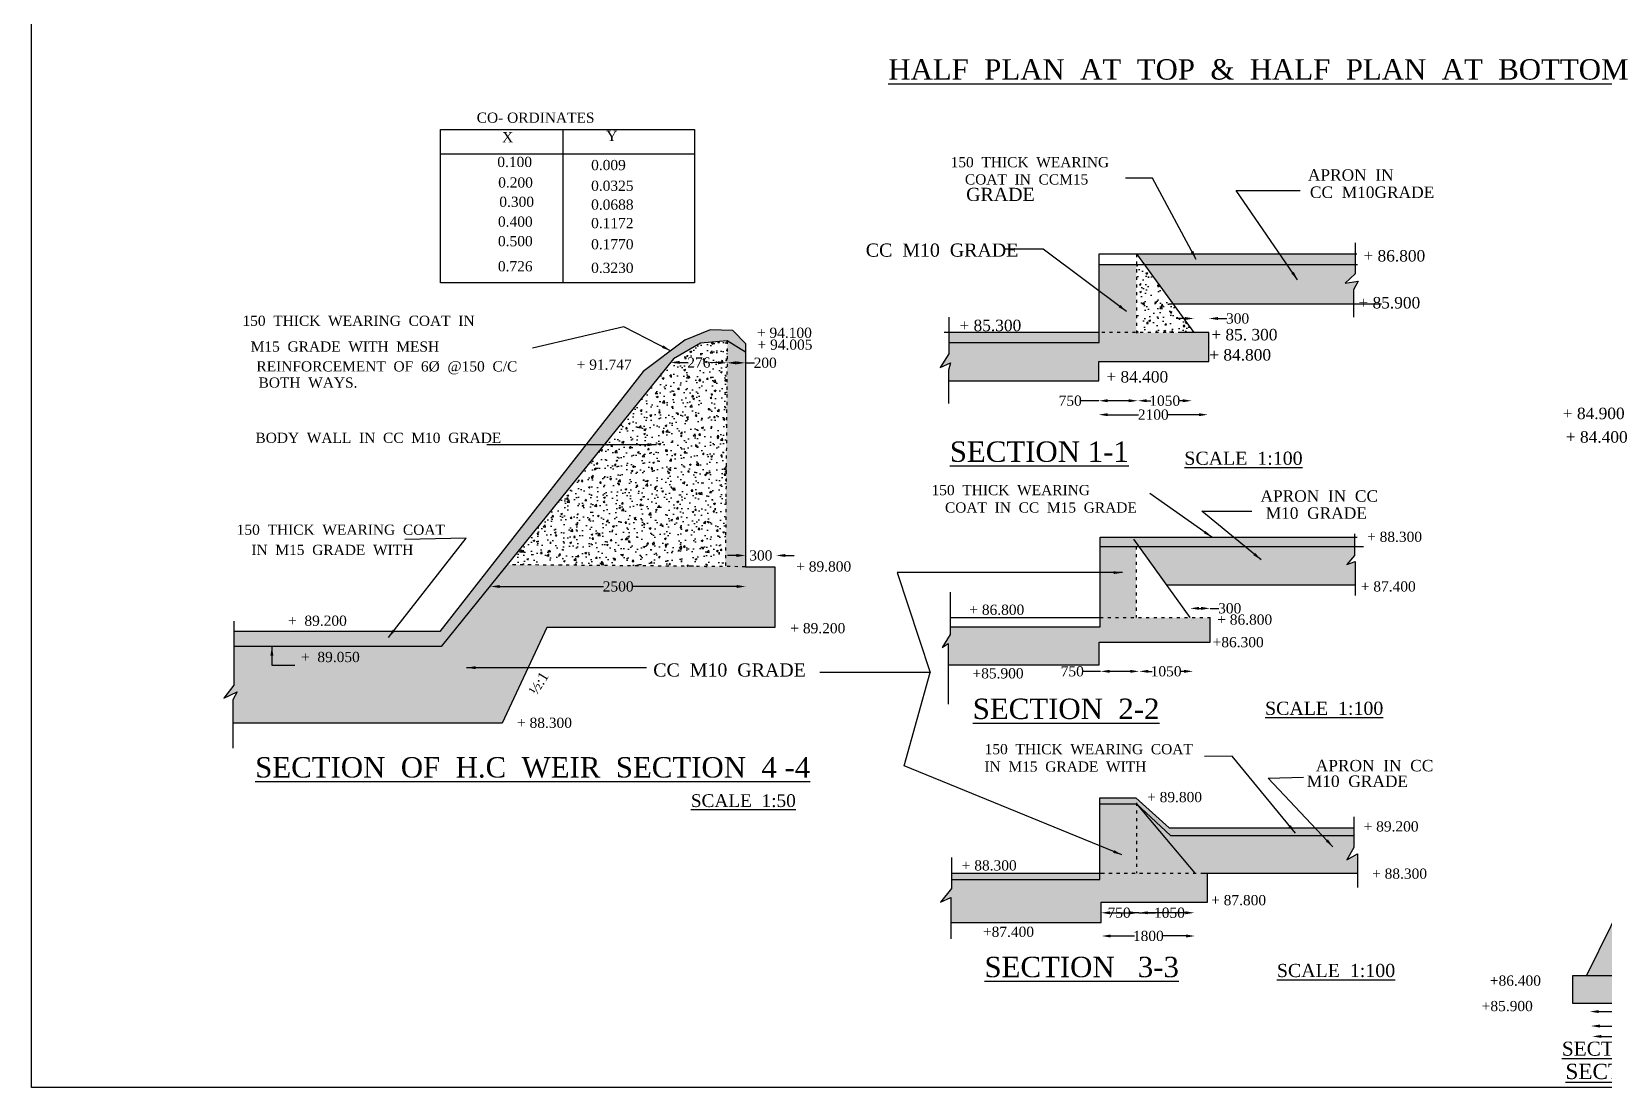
# Model space of a CAD drawing. Header units: millimetres. Extents: x 3421 to 149939, y 1434 to 109344.
# Drawn here: x 3445 to 65080, y 1434 to 42839 of the extents above; entities that cross this region are included whole.
import ezdxf

# ---------------------------------------------------------------- set-up
doc = ezdxf.new("R2010")
doc.units = ezdxf.units.MM
doc.header["$MEASUREMENT"] = 0
doc.header["$PDMODE"] = 66
doc.header["$PDSIZE"] = 170
doc.linetypes.add('ACAD_ISO03W100', pattern=[30, 12, -18])
for name, color, linetype in [('DIM', 5, 'Continuous'), ('DOT LINE', 3, 'ACAD_ISO03W100'), ('DWG. LINE', 1, 'Continuous'), ('HATCH', 2, 'Continuous'), ('TEXT', 7, 'Continuous')]:
    doc.layers.add(name, color=color, linetype=linetype)
doc.layers.add('TITLE', color=7, linetype='Continuous', lineweight=30)
doc.styles.get("Standard").update_dxf_attribs({"font": 'TIMES.TTF', "height": 400})
doc.dimstyles.get("Standard").update_dxf_attribs({"dimtxt": 400, "dimasz": 350, "dimexe": 0.18, "dimexo": 0.0625, "dimgap": 0.09, "dimtad": 0, "dimtih": 1, "dimtoh": 1, "dimdec": 1, "dimzin": 0, "dimdsep": 46, "dimtxsty": 'Standard', "dimcen": 0.09, "dimse1": 1, "dimse2": 1, "dimclrd": 5, "dimclre": 5, "dimclrt": 4, "dimadec": 0, "dimazin": 0, "dimtfac": 1, "dimtdec": 1, "dimtofl": 0, "dimtmove": 0, "dimatfit": 3, "dimfxl": 1, "dimtolj": 1, "dimtzin": 0, "dimarcsym": 0})
pattern_1 = [(50, (0, 0), (717.26, -62.752), [75, -825]), (355, (0, 0), (-138.7513, 752.192), [60, -660]), (100.4514, (59.8, -5.2), (578.5094, 689.4395), [63.74, -701.142]), (46.1842, (0, 200), (1067.241, -165.519), [112.5, -1237.5]), (96.6356, (88.9, 186.2), (934.663, 974.118), [95.61, -1051.713]), (351.1842, (0, 200), (934.662, 974.119), [90, -990]), (21, (100, 150), (596.907, -402.619), [75, -825]), (326, (100, 150), (243.3153, 725.15), [60, -660]), (71.4514, (149.74, 116.45), (840.2226, 322.5305), [63.74, -701.142]), (37.5, (0, 0), (12.15986, 332.89385), [0, -652, 0, -670, 0, -662.5]), (7.5, (0, 0), (263.0695, 394.4117), [0, -382, 0, -637, 0, -252.5]), (327.5, (-223, 0), (533.8224, -22.5549), [0, -250, 0, -780, 0, -1035]), (317.5, (-323, 0), (583.1862, 100.105), [0, -325, 0, -518, 0, -735])]

# ---------------------------------------------------------------- blocks, each defined once
blk = doc.blocks.new('*D49')
at = {"layer": 'Defpoints', "color": 0}
for p in [(21438, 21127), (31428, 21127), (31428, 21077)]:
    blk.add_point(p, dxfattribs=at)
at = {"layer": 'DIM', "color": 5, "lineweight": -2}
for p, q in [((21788, 21077), (25859, 21077)), ((31078, 21077), (27007, 21077))]:
    blk.add_line(p, q, dxfattribs=at)
at = {"layer": 'DIM', "color": 5}
for points in [[(21788, 21135), (21788, 21019), (21438, 21077)], [(31078, 21135), (31078, 21019), (31428, 21077)]]:
    blk.add_solid(points, dxfattribs=at)
at = {"layer": 'DIM', "color": 4, "insert": (26433, 21077), "char_height": 400, "attachment_point": 5}
blk.add_mtext('\\A1;2500', dxfattribs=at)
blk = doc.blocks.new('*D50')
at = {"layer": 'Defpoints', "color": 0}
for p in [(31418, 22274), (32628, 22294), (32628, 22274)]:
    blk.add_point(p, dxfattribs=at)
at = {"layer": 'DIM', "color": 5, "lineweight": -2}
for p, q in [((31068, 22294), (30718, 22294)), ((32978, 22294), (33328, 22294))]:
    blk.add_line(p, q, dxfattribs=at)
at = {"layer": 'DIM', "color": 5}
for points in [[(31068, 22352), (31068, 22236), (31418, 22294)], [(32978, 22352), (32978, 22236), (32628, 22294)]]:
    blk.add_solid(points, dxfattribs=at)
at = {"layer": 'DIM', "color": 4, "insert": (32023, 22294), "char_height": 400, "attachment_point": 5}
blk.add_mtext('\\A1;300', dxfattribs=at)
blk = doc.blocks.new('*D51')
at = {"layer": 'Defpoints', "color": 0}
for p in [(28490, 29865), (30699, 29847), (30699, 29847)]:
    blk.add_point(p, dxfattribs=at)
at = {"layer": 'DIM', "color": 5, "lineweight": -2}
for p, q in [((28840, 29862), (29169, 29860)), ((30349, 29850), (30020, 29853))]:
    blk.add_line(p, q, dxfattribs=at)
at = {"layer": 'DIM', "color": 5}
for points in [[(28841, 29921), (28840, 29804), (28490, 29865)], [(30349, 29908), (30348, 29791), (30699, 29847)]]:
    blk.add_solid(points, dxfattribs=at)
at = {"layer": 'DIM', "color": 4, "insert": (29594, 29856), "char_height": 400, "attachment_point": 5}
blk.add_mtext('\\A1;276', dxfattribs=at)
blk = doc.blocks.new('*D52')
at = {"layer": 'Defpoints', "color": 0}
for p in [(30699, 29847), (31418, 29847), (31418, 29847)]:
    blk.add_point(p, dxfattribs=at)
at = {"layer": 'DIM', "color": 5, "lineweight": -2}
for p, q in [((31049, 29847), (31068, 29847)), ((31418, 29847), (31768, 29847))]:
    blk.add_line(p, q, dxfattribs=at)
at = {"layer": 'DIM', "color": 5}
for points in [[(31049, 29905), (31049, 29788), (30699, 29847)], [(31068, 29905), (31068, 29788), (31418, 29847)]]:
    blk.add_solid(points, dxfattribs=at)
at = {"layer": 'DIM', "color": 4, "insert": (32194, 29847), "char_height": 400, "attachment_point": 5}
blk.add_mtext('\\A1;200', dxfattribs=at)
blk = doc.blocks.new('*D53')
at = {"layer": 'Defpoints', "color": 0}
for p in [(45354, 8248), (46832, 8286), (46832, 8248)]:
    blk.add_point(p, dxfattribs=at)
at = {"layer": 'DIM', "color": 5, "lineweight": -2}
for p, q in [((45704, 8286), (46482, 8286)), ((46832, 8286), (47488, 8286))]:
    blk.add_line(p, q, dxfattribs=at)
at = {"layer": 'DIM', "color": 5}
for points in [[(45704, 8344), (45704, 8227), (45354, 8286)], [(46482, 8344), (46482, 8227), (46832, 8286)]]:
    blk.add_solid(points, dxfattribs=at)
at = {"layer": 'DIM', "color": 4, "insert": (48034, 8286), "char_height": 400, "attachment_point": 5}
blk.add_mtext('\\A1;1050', dxfattribs=at)
blk = doc.blocks.new('*D54')
at = {"layer": 'Defpoints', "color": 0}
for p in [(46832, 8286), (49010, 8286), (49010, 8286)]:
    blk.add_point(p, dxfattribs=at)
at = {"layer": 'DIM', "color": 5, "lineweight": -2}
for p, q in [((46832, 8286), (46482, 8286)), ((48660, 8286), (47182, 8286))]:
    blk.add_line(p, q, dxfattribs=at)
at = {"layer": 'DIM', "color": 5}
for points in [[(47182, 8344), (47182, 8227), (46832, 8286)], [(48660, 8344), (48660, 8227), (49010, 8286)]]:
    blk.add_solid(points, dxfattribs=at)
at = {"layer": 'DIM', "color": 4, "insert": (46060, 8286), "char_height": 400, "attachment_point": 5}
blk.add_mtext('\\A1;750', dxfattribs=at)
blk = doc.blocks.new('*D55')
at = {"layer": 'Defpoints', "color": 0}
for p in [(45375, 7418), (49037, 7418), (49037, 7376)]:
    blk.add_point(p, dxfattribs=at)
at = {"layer": 'DIM', "color": 5, "lineweight": -2}
for p, q in [((45725, 7376), (46660, 7376)), ((48687, 7376), (47752, 7376))]:
    blk.add_line(p, q, dxfattribs=at)
at = {"layer": 'DIM', "color": 5}
for points in [[(45725, 7434), (45725, 7317), (45375, 7376)], [(48687, 7434), (48687, 7317), (49037, 7376)]]:
    blk.add_solid(points, dxfattribs=at)
at = {"layer": 'DIM', "color": 4, "insert": (47206, 7376), "char_height": 400, "attachment_point": 5}
blk.add_mtext('\\A1;1800', dxfattribs=at)
blk = doc.blocks.new('*D56')
at = {"layer": 'Defpoints', "color": 0}
for p in [(45334, 17738), (46849, 17751), (46849, 17738)]:
    blk.add_point(p, dxfattribs=at)
at = {"layer": 'DIM', "color": 5, "lineweight": -2}
for p, q in [((45334, 17751), (44648, 17751)), ((46499, 17751), (45684, 17751))]:
    blk.add_line(p, q, dxfattribs=at)
at = {"layer": 'DIM', "color": 5}
for points in [[(45684, 17809), (45684, 17693), (45334, 17751)], [(46499, 17809), (46499, 17693), (46849, 17751)]]:
    blk.add_solid(points, dxfattribs=at)
at = {"layer": 'DIM', "color": 4, "insert": (44226, 17751), "char_height": 400, "attachment_point": 5}
blk.add_mtext('\\A1;750', dxfattribs=at)
blk = doc.blocks.new('*D57')
at = {"layer": 'Defpoints', "color": 0}
for p in [(46849, 17751), (48958, 17751), (48958, 17751)]:
    blk.add_point(p, dxfattribs=at)
at = {"layer": 'DIM', "color": 5, "lineweight": -2}
for p, q in [((47199, 17751), (47358, 17751)), ((48608, 17751), (48449, 17751))]:
    blk.add_line(p, q, dxfattribs=at)
at = {"layer": 'DIM', "color": 5}
for points in [[(47199, 17809), (47199, 17693), (46849, 17751)], [(48608, 17809), (48608, 17693), (48958, 17751)]]:
    blk.add_solid(points, dxfattribs=at)
at = {"layer": 'DIM', "color": 4, "insert": (47903, 17751), "char_height": 400, "attachment_point": 5}
blk.add_mtext('\\A1;1050', dxfattribs=at)
blk = doc.blocks.new('*D58')
at = {"layer": 'Defpoints', "color": 0}
for p in [(48841, 19862), (49623, 20220), (49623, 19862)]:
    blk.add_point(p, dxfattribs=at)
at = {"layer": 'DIM', "color": 5, "lineweight": -2}
for p, q in [((49191, 20220), (49273, 20220)), ((49623, 20220), (49973, 20220))]:
    blk.add_line(p, q, dxfattribs=at)
at = {"layer": 'DIM', "color": 5}
for points in [[(49191, 20279), (49191, 20162), (48841, 20220)], [(49273, 20279), (49273, 20162), (49623, 20220)]]:
    blk.add_solid(points, dxfattribs=at)
at = {"layer": 'DIM', "color": 4, "insert": (50394, 20220), "char_height": 400, "attachment_point": 5}
blk.add_mtext('\\A1;300', dxfattribs=at)
blk = doc.blocks.new('*D59')
at = {"layer": 'Defpoints', "color": 0}
for p in [(46790, 28360), (45262, 28328), (46790, 28328)]:
    blk.add_point(p, dxfattribs=at)
at = {"layer": 'DIM', "color": 5, "lineweight": -2}
for p, q in [((45262, 28360), (44567, 28360)), ((46440, 28360), (45612, 28360))]:
    blk.add_line(p, q, dxfattribs=at)
at = {"layer": 'DIM', "color": 5}
for points in [[(45612, 28419), (45612, 28302), (45262, 28360)], [(46440, 28419), (46440, 28302), (46790, 28360)]]:
    blk.add_solid(points, dxfattribs=at)
at = {"layer": 'DIM', "color": 4, "insert": (44145, 28360), "char_height": 400, "attachment_point": 5}
blk.add_mtext('\\A1;750', dxfattribs=at)
blk = doc.blocks.new('*D60')
at = {"layer": 'Defpoints', "color": 0}
for p in [(46790, 28360), (48906, 28360), (48906, 28360)]:
    blk.add_point(p, dxfattribs=at)
at = {"layer": 'DIM', "color": 5, "lineweight": -2}
for p, q in [((47140, 28360), (47303, 28360)), ((48556, 28360), (48394, 28360))]:
    blk.add_line(p, q, dxfattribs=at)
at = {"layer": 'DIM', "color": 5}
for points in [[(47140, 28419), (47140, 28302), (46790, 28360)], [(48556, 28419), (48556, 28302), (48906, 28360)]]:
    blk.add_solid(points, dxfattribs=at)
at = {"layer": 'DIM', "color": 4, "insert": (47848, 28360), "char_height": 400, "attachment_point": 5}
blk.add_mtext('\\A1;1050', dxfattribs=at)
blk = doc.blocks.new('*D61')
at = {"layer": 'Defpoints', "color": 0}
for p in [(45260, 27778), (49537, 27814), (49537, 27778)]:
    blk.add_point(p, dxfattribs=at)
at = {"layer": 'DIM', "color": 5, "lineweight": -2}
for p, q in [((45610, 27814), (46824, 27814)), ((49187, 27814), (47972, 27814))]:
    blk.add_line(p, q, dxfattribs=at)
at = {"layer": 'DIM', "color": 5}
for points in [[(45610, 27872), (45610, 27756), (45260, 27814)], [(49187, 27872), (49187, 27756), (49537, 27814)]]:
    blk.add_solid(points, dxfattribs=at)
at = {"layer": 'DIM', "color": 4, "insert": (47398, 27814), "char_height": 400, "attachment_point": 5}
blk.add_mtext('\\A1;2100', dxfattribs=at)
blk = doc.blocks.new('*D62')
at = {"layer": 'Defpoints', "color": 0}
for p in [(49582, 31584), (48994, 31034), (49582, 31034)]:
    blk.add_point(p, dxfattribs=at)
at = {"layer": 'DIM', "color": 5, "lineweight": -2}
for p, q in [((48644, 31584), (48294, 31584)), ((49932, 31584), (50282, 31584))]:
    blk.add_line(p, q, dxfattribs=at)
at = {"layer": 'DIM', "color": 5}
for points in [[(48644, 31642), (48644, 31526), (48994, 31584)], [(49932, 31642), (49932, 31526), (49582, 31584)]]:
    blk.add_solid(points, dxfattribs=at)
at = {"layer": 'DIM', "color": 4, "insert": (50703, 31584), "char_height": 400, "attachment_point": 5}
blk.add_mtext('\\A1;300', dxfattribs=at)
blk = doc.blocks.new('*D71')
at = {"layer": 'Defpoints', "color": 0}
for p in [(64501, 4459), (72006, 4459), (72006, 4412)]:
    blk.add_point(p, dxfattribs=at)
at = {"layer": 'DIM', "color": 5, "lineweight": -2}
for p, q in [((64851, 4412), (67685, 4412)), ((71656, 4412), (68821, 4412))]:
    blk.add_line(p, q, dxfattribs=at)
at = {"layer": 'DIM', "color": 5}
for points in [[(64851, 4470), (64851, 4354), (64501, 4412)], [(71656, 4470), (71656, 4354), (72006, 4412)]]:
    blk.add_solid(points, dxfattribs=at)
at = {"layer": 'DIM', "color": 4, "insert": (68253, 4412), "char_height": 400, "attachment_point": 5}
blk.add_mtext('\\A1;3800', dxfattribs=at)
blk = doc.blocks.new('*D73')
at = {"layer": 'Defpoints', "color": 0}
for p in [(64547, 3845), (73214, 3846), (73214, 3845)]:
    blk.add_point(p, dxfattribs=at)
at = {"layer": 'DIM', "color": 5, "lineweight": -2}
for p, q in [((64897, 3846), (68305, 3846)), ((72864, 3846), (69456, 3846))]:
    blk.add_line(p, q, dxfattribs=at)
at = {"layer": 'DIM', "color": 5}
for points in [[(64897, 3904), (64897, 3787), (64547, 3846)], [(72864, 3904), (72864, 3787), (73214, 3846)]]:
    blk.add_solid(points, dxfattribs=at)
at = {"layer": 'DIM', "color": 4, "insert": (68881, 3846), "char_height": 400, "attachment_point": 5}
blk.add_mtext('\\A1;4900', dxfattribs=at)
blk = doc.blocks.new('*D74')
at = {"layer": 'Defpoints', "color": 0}
for p in [(64604, 3368), (74060, 3438), (74060, 3368)]:
    blk.add_point(p, dxfattribs=at)
at = {"layer": 'DIM', "color": 5, "lineweight": -2}
for p, q in [((64954, 3438), (68766, 3438)), ((73710, 3438), (69898, 3438))]:
    blk.add_line(p, q, dxfattribs=at)
at = {"layer": 'DIM', "color": 5}
for points in [[(64954, 3497), (64954, 3380), (64604, 3438)], [(73710, 3497), (73710, 3380), (74060, 3438)]]:
    blk.add_solid(points, dxfattribs=at)
at = {"layer": 'DIM', "color": 4, "insert": (69332, 3438), "char_height": 400, "attachment_point": 5}
blk.add_mtext('\\A1;5000', dxfattribs=at)

msp = doc.modelspace()

# ---------------------------------------------------------------- hatches: boundary and pattern name
at = {"layer": 'HATCH'}
h = msp.add_hatch(dxfattribs=at)
h.set_pattern_fill('AR-CONC', color=256, scale=100, style=0)
h.set_pattern_definition(pattern_1)
h.paths.add_polyline_path([(49582, 31034.5), (48405.5, 31034.5), (45292.5, 31034.5), (45273.5, 31034.5), (45273.5, 30649.5), (39387, 30649.5), (39387, 30200), (39043.5, 29668.5), (39448, 29847), (39371.5, 29553.5), (39371.5, 29142), (45263, 29142), (45263, 29901.5), (49582, 29901.5)])
h.paths.add_polyline_path([(45273.5, 31034.5), (39387, 31034.5), (39387, 30649.5), (45273.5, 30649.5)])
h.paths.add_polyline_path([(46737, 33695.5), (45273.5, 33695.5), (45273.5, 31034.5), (45292.5, 31034.5), (46737, 31034.5)])
h.paths.add_polyline_path([(55423.5, 33047.5), (54916.5, 32969.5), (55315.5, 33339), (55315.5, 33695.5), (47043.69, 33695.5), (48164.55, 32166), (55240.5, 32166), (55240.5, 32703)])
h.paths.add_polyline_path([(55315.5, 34114), (46737, 34114), (47043.69, 33695.5), (55315.5, 33695.5)])
h = msp.add_hatch(dxfattribs=at)
h.set_pattern_fill('AR-CONC', color=256, scale=100, style=0)
h.set_pattern_definition(pattern_1)
h.paths.add_polyline_path([(47043.69, 33695.5), (46737, 33695.5), (46737, 31034.5), (48500.5, 31034.5), (48993.75, 31034.5)])
h = msp.add_hatch(dxfattribs=at)
h.set_pattern_fill('AR-CONC', color=256, scale=100, style=0)
h.paths.add_polyline_path([(23633.5, 19474.5), (32570, 19474.5), (32570, 21852.5), (31417.5, 21852.5), (22086.08, 21930.78), (19495, 18720.5), (11373.5, 18720.5), (11373.5, 17209.5), (10979, 16700.5), (11510, 16947), (11340, 16629.5), (11340, 15724.5), (21882, 15724.5)])
h.paths.add_polyline_path([(28598.5, 29999.5), (29656, 30618), (30706, 30712), (31417.5, 30264), (31417.5, 30601.5), (30924.5, 31109.5), (30036.5, 31136), (29039.5, 30740), (27411.5, 29508), (19445, 19314.5), (11373.5, 19314.5), (11373.5, 18720.5), (19495, 18720.5)])
h.paths.add_polyline_path([(31417.5, 30264), (30706, 30712), (30631.74, 21859.09), (31417.5, 21852.5)], flags=17)
h = msp.add_hatch(dxfattribs=at)
h.set_pattern_fill('AR-CONC', color=256, scale=100, style=0)
h.paths.add_polyline_path([(30706, 30712), (29656, 30618), (28598.5, 29999.5), (22086.08, 21930.78), (30631.74, 21859.09)])
h = msp.add_hatch(dxfattribs=at)
h.set_pattern_fill('AR-CONC', color=256, scale=100, style=0)
h.set_pattern_definition(pattern_1)
h.paths.add_polyline_path([(45281.5, 18893.5), (49623, 18893.5), (49623, 19861.5), (45317.5, 19861.5), (45317.5, 19499), (39437.5, 19499), (39437.5, 19196.5), (39122, 18689.5), (39361.5, 18838.5), (39361.5, 18002.5), (45281.5, 18002.5)])
h.paths.add_polyline_path([(46726, 22648.5), (45317.5, 22648.5), (45317.5, 19861.5), (46726, 19861.5)])
h.paths.add_polyline_path([(55285.5, 22287.5), (55285.5, 22648.5), (46837.54, 22648.5), (47922.6, 21138.9), (55307.5, 21138.9), (55307.5, 22063), (54988, 21945)])
h.paths.add_polyline_path([(55285.5, 23013), (45317.5, 23013), (45317.5, 22648.5), (55285.5, 22648.5)])
h = msp.add_hatch(dxfattribs=at)
h.set_pattern_fill('AR-CONC', color=256, scale=100, style=0)
h.set_pattern_definition(pattern_1)
h.paths.add_polyline_path([(71994, 21303.5), (64376, 5824), (71994, 5824)])
h.paths.add_polyline_path([(73862.5, 5824), (63834.5, 5824), (63834.5, 4734), (73862.5, 4734)])
h.paths.add_polyline_path([(79178, 5794.5), (79178, 6339.5), (73155.5, 6339.5), (73155.5, 5824), (73862.5, 5824), (73862.5, 4734), (79201, 4734), (79201, 5288), (78985, 5163), (79133, 5591), (78833.5, 5375)])
h.paths.add_polyline_path([(79178, 6720.5), (73155.5, 6720.5), (73155.5, 6339.5), (79178, 6339.5)])
h.paths.add_polyline_path([(73155.5, 21303.5), (71994, 21303.5), (71994, 5824), (73155.5, 5824)])
h = msp.add_hatch(dxfattribs=at)
h.set_pattern_fill('AR-CONC', color=256, scale=100, style=0)
h.set_pattern_definition(pattern_1)
h.paths.add_polyline_path([(49529.5, 9842), (49297.5, 9842), (45364, 9842), (45301.5, 9842), (45301.5, 9587), (39490, 9587), (39490, 9233.5), (39068.5, 8703.5), (39462, 8887), (39462, 7905.5), (45354, 7905.5), (45354, 8699), (49529.5, 8699)])
h.paths.add_polyline_path([(46738, 12556.5), (45301.5, 12556.5), (45301.5, 9842), (45364, 9842), (46738, 9842)])
h.paths.add_polyline_path([(46738, 12556.5), (46738, 9842), (49033.5, 9842)])
h.paths.add_polyline_path([(55262, 10841), (55262, 11316.5), (48079, 11316.5), (46738, 12556.5), (49033.5, 9842), (49297.5, 9842), (55398, 9842), (55398, 10598.5), (54983, 10356)])
h.paths.add_polyline_path([(55262, 11610), (48019, 11610), (46718, 12791), (45301.5, 12791), (45301.5, 12556.5), (46738, 12556.5), (48079, 11316.5), (55262, 11316.5)])
h.paths.add_polyline_path([(45301.5, 9842), (39490, 9842), (39490, 9587), (45301.5, 9587)], flags=17)

# ---------------------------------------------------------------- linework, layer by layer
at = {"layer": 'DIM'}
msp.add_lwpolyline([(38659, 17704), (34329, 17704)], dxfattribs=at)
at = {"layer": 'DOT LINE', "ltscale": 10}
for points in [[(46737, 34114), (46737, 31034.5)], [(48500.5, 31034.5), (45292.5, 31034.5)], [(30706, 30712), (30631.74, 21859.09)], [(46726, 22648.5), (46726, 19861.5)], [(31417.5, 21852.5), (22086.08, 21930.78)], [(45317.5, 19861.5), (49623, 19861.5)], [(46738, 12601), (46738, 9842)], [(45364, 9842), (45364, 9842), (49297.5, 9842)]]:
    msp.add_lwpolyline(points, dxfattribs=at)
at = {"layer": 'DWG. LINE'}
for points in [[(19473, 38998.5), (29417.5, 38998.5), (29417.5, 32986.5), (19473, 32986.5)], [(48913, 19761), (48913, 19761)], [(63834.5, 5824), (73862.5, 5824), (73862.5, 4734), (63834.5, 4734)]]:
    msp.add_lwpolyline(points, close=True, dxfattribs=at)
for points in [[(24266.5, 38998.5), (24266.5, 32986.5)], [(19473, 38046), (29417.5, 38046)], [(55315.5, 34544.5), (55315.5, 33339), (54916.5, 32969.5), (55423.5, 33047.5), (55240.5, 32703), (55240.5, 31636.5)], [(39387, 30649.5), (45273.5, 30649.5), (45273.5, 34114), (55370.5, 34114)], [(46737, 34114), (48993.75, 31034.5)], [(45273.5, 33695.5), (55397, 33695.5)], [(48004, 32166), (56339.5, 32166)], [(39387, 31632), (39387, 30200), (39043.5, 29668.5), (39448, 29847), (39371.5, 29553.5), (39371.5, 28250)], [(31417.5, 30601.5), (30924.5, 31109.5), (30036.5, 31136), (29039.5, 30740), (27411.5, 29508), (19445, 19314.5), (11362.5, 19314.5)], [(45292.5, 31034.5), (39201, 31034.5)], [(39371.5, 29142), (45263, 29142), (45263, 29901.5), (49582, 29901.5), (49582, 31034.5), (48405.5, 31034.5)], [(31417.5, 30601.5), (31417.5, 21852.5), (32570, 21852.5), (32570, 19474.5), (23633.5, 19474.5), (21882, 15724.5), (11340, 15724.5)], [(31417.5, 30264), (30706, 30712), (29656, 30618), (28598.5, 29999.5), (19495, 18720.5), (11355.5, 18720.5)], [(39437.5, 19499), (45317.5, 19499), (45317.5, 23013), (55386, 23013)], [(48840.76, 19861.5), (46637, 22927.5)], [(55285.5, 23148), (55285.5, 22287.5), (54988, 21945), (55307.5, 22063), (55307.5, 20726.5)], [(45317.5, 22648.5), (55636, 22648.5)], [(47922.6, 21138.9), (55307.5, 21138.9)], [(71994, 21303.5), (64376, 5824)], [(39437.5, 20849), (39437.5, 19196.5), (39122, 18689.5), (39361.5, 18838.5), (39361.5, 16469)], [(39361.5, 18002.5), (45281.5, 18002.5), (45281.5, 18893.5), (49623, 18893.5), (49623, 19861.5)], [(39437.5, 19861.5), (45317.5, 19861.5)], [(11373.5, 19714), (11373.5, 17209.5), (10979, 16700.5), (11510, 16947), (11340, 16629.5), (11340, 14735)], [(39490, 9587), (45301.5, 9587), (45301.5, 12791), (46718, 12791), (48019, 11610), (55262, 11610)], [(45301.5, 12556.5), (46738, 12556.5), (48079, 11316.5), (55262, 11316.5)], [(46738, 12556.5), (49033.5, 9842)], [(55262, 12051.5), (55262, 10841), (54983, 10356), (55398, 10598.5), (55398, 9274.5)], [(39490, 10450.5), (39490, 9233.5), (39068.5, 8703.5), (39462, 8887), (39462, 7258.5)], [(39462, 7905.5), (45354, 7905.5), (45354, 8699), (49529.5, 8699), (49529.5, 9842)], [(39490, 9842), (45364, 9842)], [(49297.5, 9842), (55398, 9842)]]:
    msp.add_lwpolyline(points, dxfattribs=at)
at = {"layer": 'TITLE'}
for p, q in [((3444.72, 1433.67), (3444.72, 109344.2)), ((149661.14, 1433.67), (3444.72, 1433.67))]:
    msp.add_line(p, q, dxfattribs=at)

# ---------------------------------------------------------------- texts
at = {"layer": 'TEXT'}
for s, height, p in [('CO- ORDINATES', 400, (20890, 39258.5)), ('X', 400, (21885, 38490)), ('Y', 400, (25963.5, 38542.5)), ('0.100', 400, (21697.5, 37523)), ('0.009', 400, (25373.5, 37400.5)), ('150  THICK  WEARING  ', 400, (39458.5, 37512.5)), ('0.200', 400, (21731.85, 36717.5)), ('0.0325', 400, (25373.5, 36589)), ('   COAT  IN  CCM15 ', 400, (39565, 36837)), (' APRON  IN  ', 450, (53286, 36985.5)), ('0.300', 400, (21775.98, 35960)), (' GRADE', 516.147, (39873, 36192)), ('  CC  M10GRADE', 450, (53196.5, 36309)), ('0.0688', 400, (25373.5, 35849.5)), ('0.400', 400, (21723.29, 35182)), ('0.1172', 400, (25373.5, 35125.5)), ('0.500', 400, (21724, 34417.5)), ('0.1770', 400, (25373.5, 34297)), ('CC  M10  GRADE', 516.1467, (36134.5, 34007.5)), ('+ 86.800', 450, (55632, 33817.5)), ('0.726', 400, (21720.65, 33433)), ('0.3230', 400, (25373.5, 33370)), ('+ 85.900', 450, (55436, 31978)), ('150  THICK  WEARING  COAT  IN ', 400, (11711.5, 31295)), ('+ 85.300', 450, (39804, 31087.5)), ('+ 94.100', 400, (31869, 30826.5)), ('+ 85. 300', 450, (49672.5, 30726)), ('M15  GRADE  WITH  MESH', 400, (12034.5, 30285)), ('+ 94.005', 400, (31892.5, 30359.5)), ('+ 84.800', 450, (49592, 29935)), ('  REINFORCEMENT  OF  6%%C  @150  C/C ', 400, (11956.5, 29508)), ('+ 91.747', 400, (24806.5, 29576)), ('BOTH  WAYS.', 400, (12342, 28872.5)), ('+ 84.400', 450, (45560.5, 29074.5)), ('+ 84.900', 450, (63445.5, 27639)), ('+ 84.400', 450, (63564.5, 26716)), ('BODY  WALL  IN  CC  M10  GRADE', 400, (12220.01, 26707.37)), ('150  THICK  WEARING ', 400, (38709, 24658)), (' APRON  IN  CC', 450, (51428.5, 24400.5)), ('   COAT  IN  CC  M15  GRADE  ', 400, (38783.5, 23974.5)), ('   M10  GRADE', 450, (51294.5, 23732)), ('150  THICK  WEARING  COAT ', 400, (11487, 23104)), ('+ 88.300', 400, (55775.5, 22826)), ('  IN  M15  GRADE  WITH', 400, (11759.5, 22313)), ('+ 89.800', 400, (33410, 21663.5)), ('+ 87.400', 400, (55529, 20881)), ('+ 86.800', 400, (40190.5, 19967)), ('+  89.200', 400, (13497, 19536.5)), ('+ 86.800', 400, (49905, 19580)), ('+ 89.200', 400, (33178.5, 19243)), ('+  89.050', 400, (14005, 18114)), ('+86.300', 400, (49723.5, 18695.5)), ('CC  M10  GRADE', 516.1467, (27807.5, 17546)), ('+85.900', 400, (40315.5, 17474)), ('+ 88.300', 400, (22468, 15535)), ('150  THICK  WEARING  COAT ', 400, (40792.5, 14502)), ('  IN  M15  GRADE  WITH', 400, (40482, 13817.5)), (' APRON  IN  CC ', 450, (53595, 13830)), (' M10  GRADE', 450, (53246.5, 13217.5)), ('+ 89.800', 400, (47156, 12622.5)), ('+ 89.200', 400, (55640, 11473.5)), ('+ 88.300', 400, (39893.5, 9944)), ('+ 88.300', 400, (55971.5, 9620)), ('+ 87.800', 400, (49666.5, 8581.5)), (' +87.400', 400, (40573.5, 7341)), ('+86.400', 400, (60586, 5426.5)), ('+85.900', 400, (60267.5, 4429.5))]:
    msp.add_text(s, height=height, dxfattribs=at).set_placement(p)
msp.add_text('½:1', height=400, rotation=58.3136323, dxfattribs=at).set_placement((23249, 16788))
at = {"layer": 'TITLE'}
for s, height, p in [('%%UHALF  PLAN  AT  TOP  &  HALF  PLAN  AT  BOTTOM', 800, (37016, 40950.5)), ('%%USECTION 1-1', 800, (39425, 25964.5)), ('%%USCALE  1:100', 516.1467, (48616, 25848.5)), ('%%USECTION  2-2', 800, (40324.95, 15882.29)), ('%%USCALE  1:100', 516.1467, (51777.5, 16044.5)), ('%%USECTION  OF  H.C  WEIR  SECTION  4 -4', 800, (12209.57, 13588.16)), ('%%USCALE  1:50', 500, (29281, 12432.5)), ('%%USECTION   3-3', 800, (40783.45, 5761.29)), ('%%USCALE  1:100', 516.1467, (52242, 5765.5)), ('%%USECTION  OF WING  WALL', 550, (63410.5, 2683)), ('%%USECTION  6-6', 600, (63550, 1766.5))]:
    msp.add_text(s, height=height, dxfattribs=at).set_placement(p)

# ---------------------------------------------------------------- dimensions: what is measured, and where the dimension line sits
at = {"layer": 'DIM'}
for p1, p2, distance, text, picture, middle in [((48993.75, 31034.5), (49582, 31034.5), 549.5, '300', '*D62', (50702.57, 31584)), ((28490.23, 29865.36), (30698.74, 29846.83), 0, '276', '*D51', (29594.49, 29856.1)), ((30698.74, 29846.83), (31417.5, 29846.83), 0, '200', '*D52', (32193.69, 29846.83)), ((46790, 28360.5), (48906.5, 28360.5), 0, '1050', '*D60', (47848.25, 28360.5)), ((45259.5, 27778.5), (49537, 27778.5), 35.5, '2100', '*D61', (47398.25, 27814)), ((31417.5, 22274), (32628.5, 22274), 20, '300', '*D50', (32023, 22294)), ((21437.55, 21127.27), (31428, 21127.27), -50.27, '2500', '*D49', (26432.78, 21077)), ((48840.76, 19861.5), (49623, 19861.5), 359, '300', '*D58', (50393.57, 20220.5)), ((46849, 17751), (48957.5, 17751), 0, '1050', '*D57', (47903.25, 17751)), ((45375, 7418.5), (49037, 7418.5), -43, '1800', '*D55', (47206, 7375.5)), ((64501, 4459), (72005.5, 4459), -47, '3800', '*D71', (68253.25, 4412)), ((64547, 3845), (73214.5, 3845), 0.5, '4900', '*D73', (68880.75, 3845.5)), ((64603.5, 3368.5), (74060.5, 3368.5), 70, '5000', '*D74', (69332, 3438.5))]:
    dim = msp.add_aligned_dim(p1=p1, p2=p2, distance=distance, text=text, dimstyle='Standard', dxfattribs=at)
    dim.commit()
    dim.dimension.update_dxf_attribs({"geometry": picture, "text_midpoint": middle})
for base, p1, p2, text, picture, middle in [((46790, 28360.5), (45262, 28327.5), (46790, 28327.5), '750', '*D59', (44144.93, 28360.5)), ((46849, 17751), (45334.5, 17737.5), (46849, 17737.5), '750', '*D56', (44226.37, 17751)), ((46832, 8285.5), (45354, 8247.5), (46832, 8247.5), '1050', '*D53', (48034, 8285.5)), ((49010, 8285.5), (46832, 8285.5), (49010, 8285.5), '750', '*D54', (46060.42, 8285.5))]:
    dim = msp.add_linear_dim(base=base, p1=p1, p2=p2, angle=0, text=text, dimstyle='Standard', dxfattribs=at)
    dim.commit()
    dim.dimension.update_dxf_attribs({"geometry": picture, "text_midpoint": middle, "dimtype": 161})

# ---------------------------------------------------------------- leaders
for points in [[(49084, 33902), (47370, 37080), (46312, 37080)], [(53055.5, 33094.5), (50640.5, 36602), (53148, 36602)], [(46354.5, 31860), (43091, 34303.5), (41571.5, 34303.5)], [(28485.97, 30321.11), (26652, 31258), (23082, 30416)], [(27929, 26635.5), (21290, 26635.5)], [(49696, 23013), (47259, 24721)], [(51627.5, 22126), (49306, 24034), (51263.5, 24034)], [(17429.5, 19080), (20477, 22970), (18074.5, 22920.5)], [(46196.5, 21622), (37369.5, 21622), (38659, 17704)], [(12864.5, 18720.5), (12864.5, 17997), (13759, 17997)], [(20496, 17895.5), (27540, 17895.5)], [(46172.5, 10555), (37635, 14049.5), (38659, 17704)], [(52966.5, 11413), (50495, 14428), (49399.5, 14415.5)], [(54440, 10870), (51898.5, 13567.5), (53288.5, 13607.5)]]:
    msp.add_leader(points, dimstyle='Standard', override={"dimgap": 0.09, "dimtad": 0}, dxfattribs=at)

doc.saveas('drawing.dxf')
